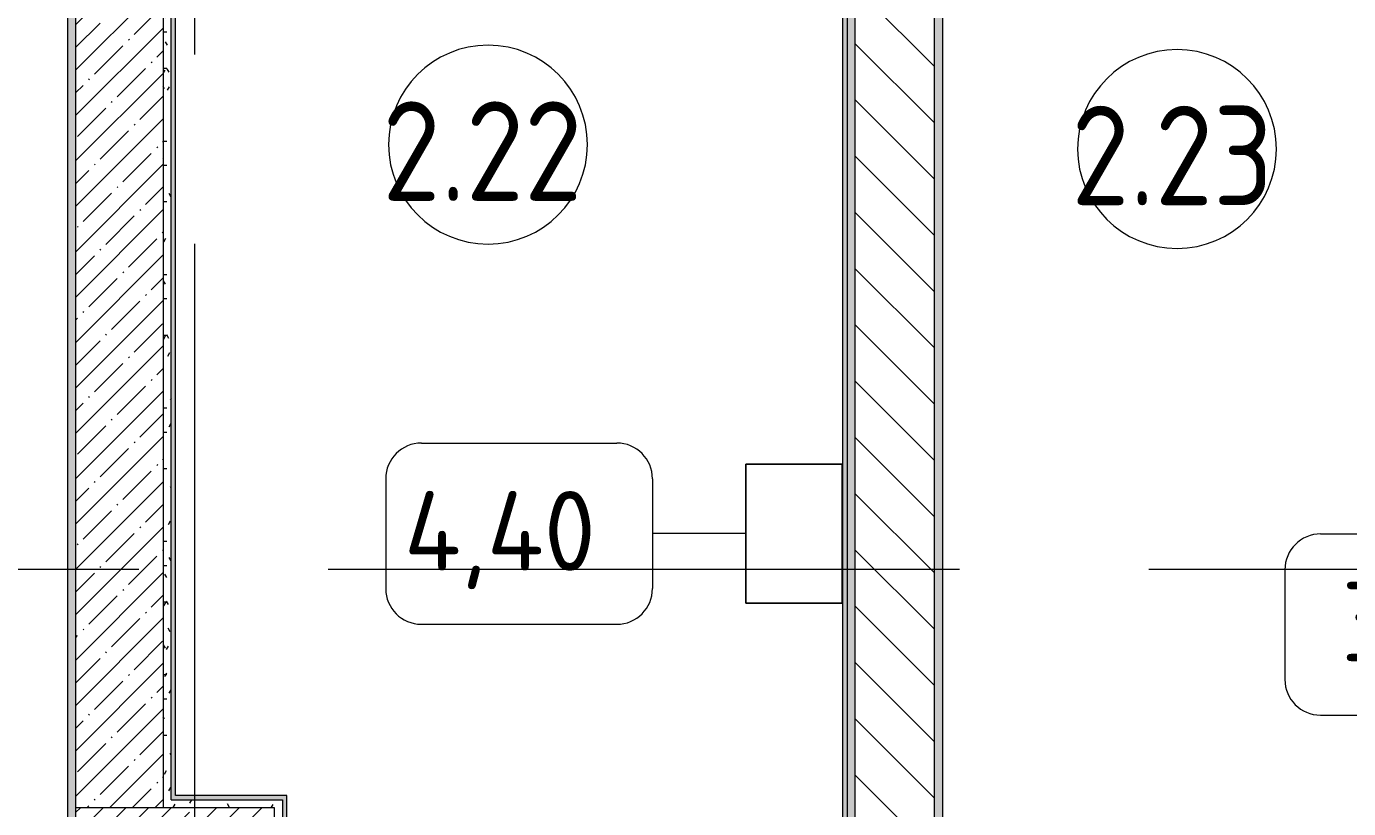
# Model space of a CAD drawing. Header units: millimetres. Extents: x -2766 to 205613, y -8553 to 29000.
# Drawn here: x 13586 to 16911, y 11398 to 13364 of the extents above; entities that cross this region are included whole.
import ezdxf

# ---------------------------------------------------------------- set-up
doc = ezdxf.new("R2010")
doc.units = ezdxf.units.MM
doc.linetypes.add('Осевая', pattern=[3175, 635, -476.25, 1587.5, -476.25])
for name, color, linetype, lineweight in [('A-AREA-IDEN', 7, 'Continuous', 9), ('A-WALL', 7, 'Continuous', 9), ('I-FURN-IDEN', 7, 'Continuous', 9), ('I-WALL', 7, 'Continuous', 9), ('S-COLS', 7, 'Continuous', 9), ('Оси-2', 7, 'Осевая', 9)]:
    doc.layers.add(name, color=color, linetype=linetype, lineweight=lineweight)
for name, color, linetype, lineweight, true_color in [('A-WALL-1', 9, 'Continuous', 9, 0x808080), ('A-WALL-FNSH-1', 9, 'Continuous', 9, 0x808080), ('I-FURN-1', 9, 'Continuous', 9, 0x808080)]:
    doc.layers.add(name, color=color, linetype=linetype, lineweight=lineweight, true_color=true_color)
doc.styles.add('GOST Common', font='GOST_Common.ttf', dxfattribs={"height": 200})
doc.styles.add('GOST Common_1', font='GOST_Common.ttf', dxfattribs={"width": 0.9, "height": 250})
pattern_1 = [(0, (0, 0), (121.92, 30.48), [10.058, -81.382, 10.058, -81.382, -487.68]), (0, (0, 0), (121.92, 30.48), [-182.88, 10.058, -172.822, 10.058, -81.382, -213.36]), (0, (0, 0), (121.92, 30.48), [-457.2, 10.058, -50.902, 10.058, -142.342]), (120, (45.72, 15.24), (-87.356454, 90.345817), [10.058, -81.382, 10.058, -81.382, -487.68]), (120, (45.72, 15.24), (-87.356454, 90.345817), [-182.88, 10.058, -172.822, 10.058, -81.382, -213.36]), (120, (45.72, 15.24), (-87.356454, 90.345817), [-457.2, 10.058, -50.902, 10.058, -142.342]), (240, (60.96, 76.2), (-34.563546, -120.825817), [10.058, -81.382, 10.058, -81.382, -487.68]), (240, (60.96, 76.2), (-34.563546, -120.825817), [-182.88, 10.058, -172.822, 10.058, -81.382, -213.36]), (240, (60.96, 76.2), (-34.563546, -120.825817), [-457.2, 10.058, -50.902, 10.058, -142.342])]

# ---------------------------------------------------------------- blocks, each defined once
blk = doc.blocks.new('BSC_Колонна _Прямоугольная - 500х500-V45-План расстановки мебели и оборудования 2 этажа в осях 1-12')
at = {"layer": 'S-COLS'}
h = blk.add_hatch(dxfattribs=at)
h.set_pattern_fill('FP_57', color=256, style=0, pattern_type=2)
h.set_pattern_definition([(45, (-13960, -11150), (-57.02463, 57.02463), []), (45, (-13902.975, -11150), (-57.02463, 57.02463), [100.806, -20.161, 3.353, -16.808])])
h.paths.add_polyline_path([(-250, -250), (250, -250), (250, 250), (-250, 250)])
for p, q in [((250, 250), (-250, 250)), ((-250, 250), (-250, -250)), ((250, -250), (250, 250)), ((-250, -250), (250, -250))]:
    blk.add_line(p, q, dxfattribs=at)
blk = doc.blocks.new('Марка_Мебель - В прямоуг_Balcon_Марка-25523697-План расстановки мебели и оборудования 2 этажа в осях 1-12')
at = {"layer": 'I-FURN-IDEN'}
for p, q in [((-2.455, 2.278), (2.455, 2.278)), ((-3.355, 1.378), (-3.355, -1.384)), ((3.355, 1.378), (3.355, -1.378)), ((-2.461, -2.278), (2.455, -2.278))]:
    blk.add_line(p, q, dxfattribs=at)
for centre, radius, start, end in [((-2.455, 1.378), 0.9, 90, 180), ((2.455, 1.378), 0.9, 0, 90), ((-2.461, -1.384), 0.893, 180, 270), ((2.455, -1.378), 0.9, 270, 0)]:
    blk.add_arc(centre, radius, start, end, dxfattribs=at)
blk = doc.blocks.new('Марка_Помещения - Номер-25198446-План расстановки мебели и оборудования 2 этажа в осях 1-12')
at = {"layer": 'A-AREA-IDEN'}
for start, end in [(360, 180), (180, 360)]:
    blk.add_arc((0, 0), 2.5, start, end, dxfattribs=at)

msp = doc.modelspace()

# ---------------------------------------------------------------- hatches: boundary and pattern name
at = {"layer": 'I-WALL'}
h = msp.add_hatch(dxfattribs=at)
h.set_pattern_fill('FP_87', color=256, style=0, pattern_type=2)
h.set_pattern_definition(pattern_1)
h.paths.add_polyline_path([(13710.3, 10879), (13710, 14980), (13690.3, 14980), (13690.3, 10879)])
h = msp.add_hatch(dxfattribs=at)
h.set_pattern_fill('FP_11', color=256, style=0, pattern_type=2)
h.set_pattern_definition([(135, (0, 0), (-70.7107, -70.7107), [])])
h.paths.add_polyline_path([(15670, 11100), (15855, 11100), (15855, 11108), (15870, 11108), (15870, 14980), (15670, 14980), (15670, 11120)])
h = msp.add_hatch(dxfattribs=at)
h.set_pattern_fill('FP_15', color=256, style=0, pattern_type=2)
h.set_pattern_definition([(45, (0, 0), (-57.02463, 57.02463), []), (45, (57.025, 0), (-57.02463, 57.02463), [100.806, -20.161, 3.353, -16.808])])
h.paths.add_polyline_path([(13930, 11400), (13930, 14600), (13710, 14600), (13710.2, 11400)])
h = msp.add_hatch(dxfattribs=at)
h.set_pattern_fill('FP_87', color=256, style=0, pattern_type=2)
h.set_pattern_definition(pattern_1)
h.paths.add_polyline_path([(15670, 11120), (15670, 14270), (15650, 14270), (15650, 11120)])
h = msp.add_hatch(dxfattribs=at)
h.set_pattern_fill('FP_87', color=256, style=0, pattern_type=2)
h.set_pattern_definition(pattern_1)
h.paths.add_polyline_path([(13950, 11400), (13950, 14250), (13930, 14250), (13930, 11400)])
for points in [[(13961, 11420), (13961, 14250), (13950, 14250), (13950, 11420)], [(15650, 11131), (15650, 14250), (15639, 14250), (15639, 11131)], [(14230, 11420), (14241, 11420), (14241, 11431), (13961, 11431), (13961, 11420)], [(14241, 11120), (14241, 11420), (14230, 11420), (14230, 11120)]]:
    msp.add_hatch(color=256, dxfattribs=at).paths.add_polyline_path(points)
h = msp.add_hatch(dxfattribs=at)
h.set_pattern_fill('FP_87', color=256, style=0, pattern_type=2)
h.set_pattern_definition(pattern_1)
h.paths.add_polyline_path([(15890, 11120), (15890, 14250), (15870, 14250), (15870, 11120), (15885, 11120)])
h = msp.add_hatch(dxfattribs=at)
h.set_pattern_fill('FP_87', color=256, style=0, pattern_type=2)
h.set_pattern_definition(pattern_1)
h.paths.add_polyline_path([(14210, 11400), (14230, 11400), (14230, 11420), (13950, 11420), (13950, 11400)])
h = msp.add_hatch(dxfattribs=at)
h.set_pattern_fill('FP_87', color=256, style=0, pattern_type=2)
h.set_pattern_definition(pattern_1)
h.paths.add_polyline_path([(14230, 11120), (14230, 11400), (14210, 11400), (14210, 11120)])

# ---------------------------------------------------------------- linework, layer by layer
at = {"layer": 'A-WALL'}
for p, q in [((15670, 14980), (15670, 11100)), ((15870, 11108), (15870, 14980)), ((13930, 14270), (13930, 11400)), ((13950, 11420), (13950, 14250)), ((15650, 14261), (15650, 11120)), ((15890, 14250), (15890, 11120)), ((13950, 11420), (14230, 11420)), ((14230, 11400), (14230, 11120))]:
    msp.add_line(p, q, dxfattribs=at)
at = {"layer": 'A-WALL-1'}
for p, q in [((13710, 14600), (13710, 11400)), ((13710.3, 11400), (13710.3, 14600))]:
    msp.add_line(p, q, dxfattribs=at)
at = {"layer": 'A-WALL-FNSH-1'}
for p, q in [((13689.3, 14980), (13689.3, 10880)), ((13690.3, 10880), (13690.3, 14980)), ((13961, 11431), (13961, 14250)), ((15639, 14250), (15639, 11131)), ((15891, 11120), (15891, 14249)), ((14241, 11431), (13961, 11431)), ((14230, 11420), (14230, 11400)), ((14241, 11131), (14241, 11431))]:
    msp.add_line(p, q, dxfattribs=at)
at = {"layer": 'I-FURN-1'}
for p, q in [((15637.8, 12264), (15395.8, 12264)), ((15395.8, 12264), (15395.8, 11914)), ((15395.8, 11914), (15395.8, 12264)), ((15395.8, 12264), (15637.8, 12264)), ((15637.8, 11914), (15637.8, 12264)), ((15637.8, 12264), (15637.8, 11914)), ((15395.8, 11914), (15637.8, 11914)), ((15637.8, 11914), (15395.8, 11914))]:
    msp.add_line(p, q, dxfattribs=at)
at = {"layer": 'I-FURN-IDEN'}
msp.add_line((15395.8, 12089), (15160.8, 12089), dxfattribs=at)
at = {"layer": 'Оси-2'}
for p, q in [((14010, 593.7), (14010, 24898.1)), ((534, 12000), (35390, 12000))]:
    msp.add_line(p, q, dxfattribs=at)

# ---------------------------------------------------------------- block references
at = {"layer": 'A-AREA-IDEN', "xscale": 99.99999999999993, "yscale": 99.99999999999993, "zscale": 99.99999999999993}
for p in [(14747.2, 13066.9), (16480, 13055.9)]:
    msp.add_blockref('Марка_Помещения - Номер-25198446-План расстановки мебели и оборудования 2 этажа в осях 1-12', p, dxfattribs=at)
at = {"layer": 'I-FURN-IDEN', "xscale": 99.99999999999993, "yscale": 99.99999999999993, "zscale": 99.99999999999993}
for p in [(14825.3, 12089), (17086.7, 11860.6)]:
    msp.add_blockref('Марка_Мебель - В прямоуг_Balcon_Марка-25523697-План расстановки мебели и оборудования 2 этажа в осях 1-12', p, dxfattribs=at)
at = {"layer": 'S-COLS'}
msp.add_blockref('BSC_Колонна _Прямоугольная - 500х500-V45-План расстановки мебели и оборудования 2 этажа в осях 1-12', (13960, 11150), dxfattribs=at)

# ---------------------------------------------------------------- texts
at = {"layer": 'A-AREA-IDEN', "char_height": 250, "width": 663.797, "attachment_point": 1, "style": 'GOST Common_1'}
for s, insert in [('2.22', (14481.4, 13175.5)), ('2.23', (16214.3, 13164.5))]:
    msp.add_mtext(s, dxfattribs=dict(at, insert=insert))
at = {"layer": 'I-FURN-IDEN', "char_height": 200, "attachment_point": 1, "style": 'GOST Common'}
for s, insert, width in [('4,40', (14535.8, 12196), 665.401), ('3,7', (16893.2, 11967.7), 432.911)]:
    msp.add_mtext(s, dxfattribs=dict(at, insert=insert, width=width))

doc.saveas('drawing.dxf')
